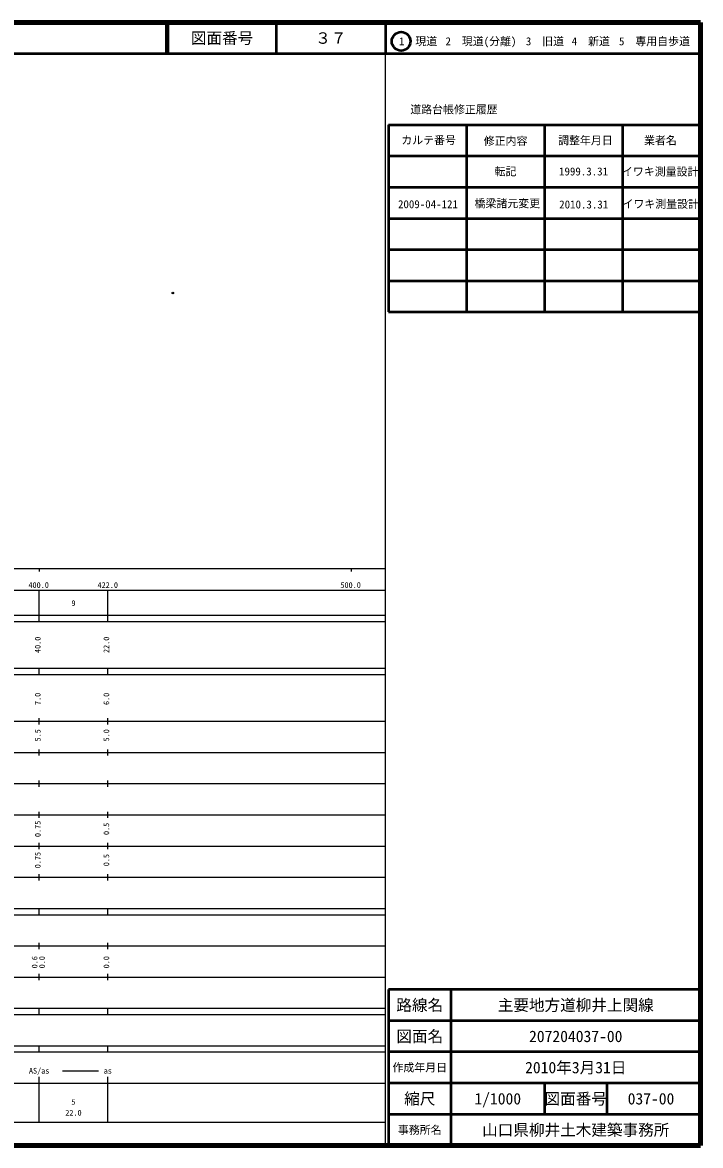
# Model space of a CAD drawing. Units: millimetres on the paper. Extents: x 40 to 680, y 20 to 380.
# Drawn here: x 462.7 to 680, y 20 to 380 of the extents above; entities that cross this region are included whole.
import ezdxf
from ezdxf.enums import TextEntityAlignment as Align

# ---------------------------------------------------------------- set-up
doc = ezdxf.new("R2010")
doc.units = ezdxf.units.MM
doc.header["$PDMODE"] = 32
doc.header["$PDSIZE"] = 0.5
doc.layers.add('M-OTRS', color=6, linetype='Continuous')
doc.layers.add('M-TTL-TXT', color=7, linetype='Continuous')
for name, color, linetype, lineweight in [('M-TTL', 2, 'Continuous', 140), ('M-TTL-BAND', 7, 'Continuous', 25), ('M-TTL-FRAM', 2, 'Continuous', 50), ('M-TTL-LINE', 7, 'Continuous', 50)]:
    doc.layers.add(name, color=color, linetype=linetype, lineweight=lineweight)
doc.styles.add('ＭＳ ゴシック', font='')
doc.styles.get('ＭＳ ゴシック').set_extended_font_data('MS Gothic')

msp = doc.modelspace()

# ---------------------------------------------------------------- linework, layer by layer
at = {"layer": 'M-OTRS'}
msp.add_point((510.863, 293.253), dxfattribs=at)
at = {"layer": 'M-TTL'}
for p, q in [((680, 380), (40, 380)), ((680, 20), (680, 380)), ((40, 20), (680, 20))]:
    msp.add_line(p, q, dxfattribs=at)
at = {"layer": 'M-TTL-BAND'}
for p, q in [((579, 20), (579, 370)), ((40, 205), (579, 205)), ((468, 205), (468, 204)), ((568, 205), (568, 204)), ((68, 198), (579, 198)), ((468, 188), (468, 198)), ((490, 188), (490, 198)), ((40, 190), (579, 190)), ((40, 188), (579, 188)), ((40, 173), (579, 173)), ((468, 171), (468, 173)), ((490, 171), (490, 173)), ((40, 171), (579, 171)), ((40, 156), (579, 156)), ((468, 155), (468, 157)), ((490, 155), (490, 157)), ((46, 146), (579, 146)), ((468, 145), (468, 147)), ((490, 145), (490, 147)), ((468, 135), (468, 137)), ((490, 135), (490, 137)), ((52, 136), (579, 136)), ((46, 126), (579, 126)), ((468, 125), (468, 127)), ((490, 125), (490, 127)), ((52, 116), (579, 116)), ((468, 115), (468, 117)), ((490, 115), (490, 117)), ((46, 106), (579, 106)), ((468, 105), (468, 107)), ((490, 105), (490, 107)), ((40, 96), (579, 96)), ((40, 94), (579, 94)), ((468, 94), (468, 96)), ((490, 94), (490, 96)), ((49, 84), (579, 84)), ((468, 83), (468, 85)), ((490, 83), (490, 85)), ((40, 74), (579, 74)), ((468, 73), (468, 75)), ((490, 73), (490, 75)), ((40, 64), (579, 64)), ((40, 62), (579, 62)), ((468, 62), (468, 64)), ((490, 62), (490, 64)), ((40, 52), (579, 52)), ((468, 50), (468, 52)), ((490, 50), (490, 52)), ((40, 50), (579, 50)), ((475.5, 44), (487, 44)), ((40, 40), (579, 40)), ((468, 27.5), (468, 42)), ((490, 27.5), (490, 42)), ((68, 27.5), (579, 27.5))]:
    msp.add_line(p, q, dxfattribs=at)
at = {"layer": 'M-TTL-FRAM'}
for p, q in [((580, 347.197), (580, 287.197)), ((580, 347.197), (680, 347.197)), ((580, 287.197), (680, 287.197)), ((680, 70), (580, 70)), ((580, 70), (580, 20))]:
    msp.add_line(p, q, dxfattribs=at)
at = {"layer": 'M-TTL-LINE'}
for p, q in [((508.747, 380), (508.747, 370)), ((509.247, 380), (509.247, 370)), ((543.997, 380), (543.997, 370)), ((579, 380), (579, 370)), ((40, 370), (680, 370)), ((605, 347.197), (605, 287.197)), ((630, 347.197), (630, 287.197)), ((655, 347.197), (655, 287.197)), ((580, 337.197), (680, 337.197)), ((580, 327.197), (680, 327.197)), ((580, 317.197), (680, 317.197)), ((580, 307.197), (680, 307.197)), ((580, 297.197), (680, 297.197)), ((600, 70), (600, 20)), ((680, 60), (580, 60)), ((680, 50), (580, 50)), ((680, 40), (580, 40)), ((630, 40), (630, 30)), ((650, 40), (650, 30)), ((680, 30), (580, 30))]:
    msp.add_line(p, q, dxfattribs=at)
msp.add_circle((584.031, 373.958), 3, dxfattribs=at)

# ---------------------------------------------------------------- texts
at = {"layer": 'M-TTL-BAND', "style": 'ＭＳ ゴシック'}
for s, p in [('400.0', (467.844, 198.195)), ('422.0', (490, 198.195)), ('500.0', (567.844, 198.195)), ('9', (479, 192.405)), ('AS/as', (468, 42.5)), ('as', (490, 42.5)), ('5', (479, 32.523)), ('22.0', (479, 29.033))]:
    msp.add_text(s, height=1.833, dxfattribs=at).set_placement(p, align=Align.BOTTOM_CENTER)
for s, p in [('40.0', (469, 180.5)), ('22.0', (491, 180.5)), ('7.0', (469, 163.174)), ('6.0', (491, 163.174)), ('5.5', (469, 151.5)), ('5.0', (491, 151.5)), ('0.75', (469, 121.5)), ('0.5', (491, 121.5)), ('0.75', (469, 111.5)), ('0.5', (491, 111.5)), ('0.6', (468, 78.764)), ('0.0', (470.37, 78.764)), ('0.0', (491, 78.764))]:
    msp.add_text(s, height=1.833, rotation=90, dxfattribs=at).set_placement(p, align=Align.BOTTOM_CENTER)
at = {"layer": 'M-TTL-TXT', "style": 'ＭＳ ゴシック'}
for s, height, p in [('図面番号', 3.666, (526.622, 375)), ('３７', 3.666, (561.497, 375)), ('1\u3000現道', 2.566, (589.448, 373.958)), ('2\u3000現道(分離)', 2.566, (609.619, 373.958)), ('3\u3000旧道', 2.566, (630.121, 373.958)), ('4\u3000新道', 2.566, (644.824, 373.958)), ('5\u3000専用自歩道', 2.566, (665.228, 373.958)), ('道路台帳修正履歴', 2.566, (600.968, 352.113)), ('カルテ番号', 2.566, (592.839, 342.277)), ('修正内容', 2.566, (617.509, 342.023)), ('調整年月日', 2.566, (643.089, 342.197)), ('業者名', 2.566, (667.134, 342.197)), ('転記', 2.566, (617.5, 332.245)), ('1999.3.31', 2.566, (642.5, 332.245)), ('イワキ測量設計', 2.566, (667.077, 332.189)), ('2009-04-121', 2.566, (592.626, 321.737)), ('橋梁諸元変更', 2.566, (618.063, 322.002)), ('2010.3.31', 2.566, (642.557, 321.655)), ('イワキ測量設計', 2.566, (667.226, 321.829)), ('路線名', 3.666, (590, 65)), ('路線名', 3.666, (590, 65)), ('主要地方道柳井上関線', 3.666, (640, 65)), ('図面名', 3.666, (590, 55)), ('図面名', 3.666, (590, 55)), ('207204037-00', 3.666, (640, 55)), ('2010年3月31日', 3.666, (640, 45)), ('作成年月日', 2.566, (590, 45)), ('作成年月日', 2.566, (590, 45)), ('縮尺', 3.666, (590, 35)), ('縮尺', 3.666, (590, 35)), ('1/1000', 3.666, (615, 35)), ('図面番号', 3.666, (640, 35)), ('図面番号', 3.666, (640, 35)), ('037-00', 3.666, (664.125, 35)), ('事務所名', 2.566, (590, 25)), ('事務所名', 2.566, (590, 25)), ('山口県柳井土木建築事務所', 3.666, (640, 25))]:
    msp.add_text(s, height=height, dxfattribs=at).set_placement(p, align=Align.MIDDLE_CENTER)

doc.saveas('drawing.dxf')
